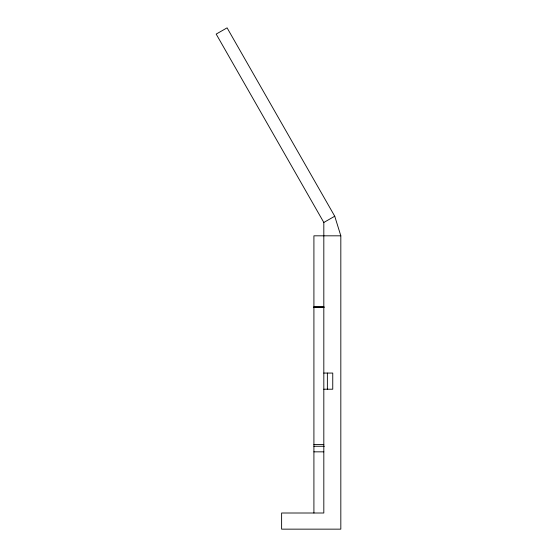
<?xml version="1.0" encoding="UTF-8"?>
<svg xmlns="http://www.w3.org/2000/svg" width="557" height="557" viewBox="0 0 557 557"><rect width="100%" height="100%" fill="white"/><g stroke="black" fill="none" stroke-linecap="round" stroke-linejoin="round"><path stroke-width="0.84" d="M323.819 222.466L334.736 216.227L227.089 27.85L216.179 34.088L323.819 222.466L323.819 513.004L281.619 513.004L281.619 529.15L340.821 529.15L340.821 235.82L334.736 216.227M340.821 235.82L313.911 235.82L313.911 513.004M313.911 306.907L323.819 306.907M313.911 307.123L324.327 307.123M313.911 307.29L323.819 307.29M323.819 373.065L332.752 373.065L332.752 389.211L323.819 389.211M313.911 444.437L323.819 444.437M313.911 446.261L324.327 446.261M313.911 451.838L323.819 451.838M327.37 373.065L327.37 389.211"/></g></svg>
